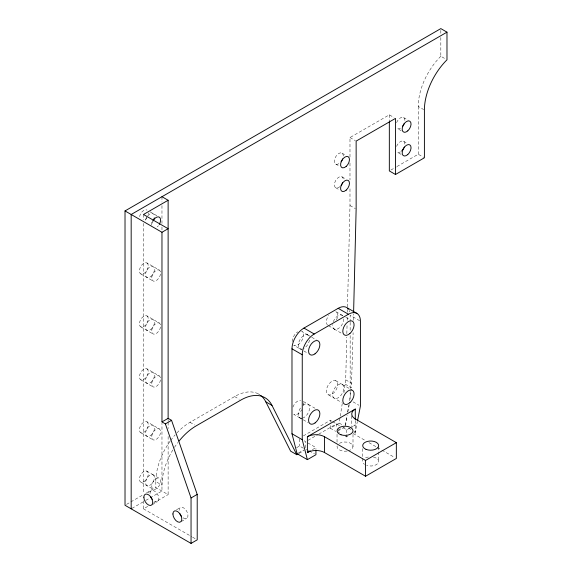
<?xml version="1.0" encoding="UTF-8"?>
<svg xmlns="http://www.w3.org/2000/svg" width="572" height="572" viewBox="0 0 572 572"><rect width="100%" height="100%" fill="white"/><g stroke="black" fill="none" stroke-linecap="round" stroke-linejoin="round"><path stroke-width="0.43" stroke-dasharray="2.86 2.15" d="M343.901 392.842L345.71 379.837L346.754 337.144M346.839 333.583L347.061 324.689M347.168 320.241L347.254 316.681M347.361 312.233L347.476 307.786M347.497 306.899L349.985 205.498L349.985 186.965M345.238 384.191L351.401 387.752L353.11 332.69M353.417 320.241L353.567 314.014M330.309 425.597L330.309 428.235L339.203 423.094L340.147 417.045M340.276 416.18L342.292 403.217M345.495 425.79L347.111 415.415M347.647 411.954L348.72 405.04M349.385 400.715L351.129 389.482M345.195 425.196L347.075 415.708M347.762 412.262L349.299 404.497M353.861 432.811L355.283 431.989L357.343 421.636M349.985 156.964L349.985 137.545L389.332 114.829L393.951 117.496M390.855 170.056L396.181 166.981M396.939 166.538L418.246 154.24L423.63 157.35M176.934 432.875A48.391 27.935 -60 0 1 190.026 422.308L234.62 396.56A48.391 27.935 -60 0 1 259.852 394.809M126.555 504.382L142.721 495.052M146.568 492.828L155.813 487.494L168.125 494.608L168.125 435.735M148.22 492.521L151.294 490.74M131.946 508.386L145.031 500.829M145.803 500.386L161.969 491.048L161.969 423.266M143.493 500.8L143.493 508.83L148.112 506.163M153.496 503.053L168.125 494.608M152.195 504.747L157.586 501.637M303.367 435.885L330.309 420.334L331.846 421.221M176.526 509.752L180.38 507.528M307.986 440.333L317.989 434.556M318.761 434.112L336.465 423.888L336.465 428.335M296.553 447.726L299.513 446.01L303.367 448.233M298.548 452.895L303.539 450.014M337.895 430.173L342.17 427.706M298.999 453.417L304.19 450.421M337.952 430.93L345.366 426.655M181.281 521.535L186.672 518.425M312.376 449.649L315.937 447.59L315.937 449.37M343.064 427.699L346.732 429.815L349.585 428.171M350.3 427.756L355.283 424.874A12.098 6.986 0 0 0 352.159 428.006M345.266 436.078L346.732 436.922L348.155 436.1M440.826 37.523L440.826 56.256L446.217 59.366M440.826 56.256A48.391 27.935 -60 0 0 418.246 106.449L423.63 109.559M403.596 117.582L408.215 120.249M401.158 130.695L397.304 128.471A6.292 3.632 -60 0 0 400.45 128.164M403.596 141.284L407.443 143.508M401.158 154.404L397.304 152.181A6.292 3.632 -60 0 0 400.45 151.866M349.985 137.545L355.369 140.655M342.006 153.139L345.86 155.355M335.721 164.028L339.568 166.252M342.006 176.841L345.088 178.621M335.721 187.738L339.568 189.961M349.985 205.498L355.369 208.616M359.688 320.742L350.157 315.236L350.157 321.428M345.838 317.353L349.506 319.469M342.657 315.594L335.457 311.44A7.987 4.612 -60 0 1 336.5 319.977M150.057 211.804L156.985 215.808M328.585 325.754L334.742 329.308M334.184 329.064L341.52 333.297M307.958 334.992L301.794 331.438A7.987 4.612 -60 0 1 301.794 340.655A7.987 4.612 -60 0 1 293.815 345.266L299.971 348.82M307.4 334.749L316.202 339.832M299.485 348.462L303.46 350.758M303.882 351.001L308.279 353.539M146.983 262.97A6.292 3.632 -60 0 1 144.988 272.715A6.292 3.632 -60 0 1 139.539 269.569A6.292 3.632 -60 0 1 146.983 262.97L159.295 270.084A6.292 3.632 -60 0 1 157.3 279.822A6.292 3.632 -60 0 1 151.852 276.684A6.292 3.632 -60 0 1 159.295 270.084M345.71 379.837L351.866 383.39M342.17 384.377A7.987 4.612 -60 0 1 339.639 396.746A7.987 4.612 -60 0 1 332.725 392.757A7.987 4.612 -60 0 1 342.17 384.377L351.701 389.882M335.564 380.616L341.72 384.169M140.691 273.866L153.003 280.974M353.088 401.873L358.951 405.262M328.478 394.859L341.52 402.438M303.339 401.465L307.958 404.132M308.358 404.418L314.957 408.229M348.691 428.178L350.886 429.443M353.818 431.138L355.283 431.989M339.203 423.094L343.057 425.318M332.618 421.664L340.133 426.004M353.367 433.304A12.098 6.986 0 0 0 355.283 434.749L365.172 440.461M368.976 442.656L376.576 447.047M377.334 447.483L381.138 449.678M381.896 450.114L394.823 457.579M146.983 315.908A6.292 3.632 -60 0 1 144.988 325.654A6.292 3.632 -60 0 1 139.539 322.508A6.292 3.632 -60 0 1 146.983 315.908L159.295 323.023A6.292 3.632 -60 0 1 157.3 332.768A6.292 3.632 -60 0 1 151.852 329.622A6.292 3.632 -60 0 1 159.295 323.023M337.201 431.424L339.403 432.689M330.309 428.235L335.7 431.345M258.322 393.886L259.867 394.78M299.571 417.674L302.502 419.369M303.231 419.791L308.365 422.758M299.971 417.96L293.815 414.407A7.987 4.612 -60 0 0 301.794 409.795M140.691 326.805L153.003 333.919M234.62 396.56L239.239 399.227M304.132 440.776L305.677 441.663L305.677 448.777M307.872 442.935L315.937 447.59M306.406 449.199L308.608 450.471M309.338 450.893L314.471 453.861M146.983 368.854A6.292 3.632 -60 0 1 144.988 378.6A6.292 3.632 -60 0 1 139.539 375.454A6.292 3.632 -60 0 1 146.983 368.854L159.295 375.968A6.292 3.632 -60 0 1 157.3 385.707A6.292 3.632 -60 0 1 151.852 382.568A6.292 3.632 -60 0 1 159.295 375.968M140.691 379.751L153.003 386.858M190.026 422.308L194.644 424.975M146.983 421.793A6.292 3.632 -60 0 1 144.988 431.538A6.292 3.632 -60 0 1 139.539 428.392A6.292 3.632 -60 0 1 146.983 421.793L159.295 428.907A6.292 3.632 -60 0 1 157.3 438.652A6.292 3.632 -60 0 1 151.852 435.507A6.292 3.632 -60 0 1 159.295 428.907M140.691 432.689L153.003 439.804M146.575 470.999L152.731 474.56M153.117 474.781A6.242 3.604 -60 0 1 151.137 484.448A6.242 3.604 -60 0 1 145.731 481.331A6.242 3.604 -60 0 1 153.117 474.781L159.273 478.335A6.242 3.604 -60 0 1 157.293 488.009A6.242 3.604 -60 0 1 151.887 484.884A6.242 3.604 -60 0 1 159.273 478.335M170.227 441.026A48.391 27.935 -60 0 0 155.813 481.567L161.969 485.127A48.391 27.935 -60 0 1 174.045 448.026M141.098 482.26L153.031 489.146M143.493 508.83L191.842 536.743M192.607 537.187L195.674 538.96M440.826 30.387L440.826 33.955M418.246 106.449L418.246 154.24M389.332 114.829L389.332 121.064M378.628 446.939L378.628 461.869M362.741 448.684L362.741 457.464M362.741 458.336L362.741 460.975A7.987 4.612 0 0 0 364.514 464.35M355.283 420.484L355.283 434.749M353.003 434.312L353.003 446.603M351.744 415.765L351.744 426.304M350.157 322.315L350.157 331.167M350.157 335.585L350.157 390.447M350.157 391.334L350.157 400.185M349.985 163.142L349.985 179.908M346.732 429.815L346.732 436.922M337.037 434.312L337.037 442.213M330.309 420.334L330.309 422.086M299.513 438.989L299.513 446.01M168.125 419.684L168.125 421.464M168.125 422.358L168.125 428.6M161.969 196.711L161.969 202.059M161.969 205.627L161.969 223.466M161.969 227.034L161.969 230.602M155.813 481.567L155.813 487.494M143.493 214.486L143.493 219.841M143.493 223.409L143.493 493.665M302.502 349.049A7.987 4.612 -60 0 1 299.485 340.526A7.987 4.612 -60 0 1 308.851 335.821M309.473 340.133A7.987 4.612 -60 0 1 303.961 348.427M292.156 341.613A7.987 4.612 -60 0 1 297.805 331.832M174.481 447.361A48.391 27.935 -60 0 1 177.978 442.428M302.981 405.191A7.987 4.612 -60 0 1 309.602 408.072A7.987 4.612 -60 0 1 302.502 418.189M301.93 418.304A7.987 4.612 -60 0 1 298.319 414.464A7.987 4.612 -60 0 1 301.68 406.406M333.29 321.714A7.987 4.612 -60 0 1 343.071 316.066M343.822 318.89A7.987 4.612 -60 0 1 337.809 328.871A7.987 4.612 -60 0 1 332.582 324.531M147.769 215.866A6.292 3.632 -60 0 1 154.44 216.466M153.139 220.849A6.292 3.632 -60 0 1 149.993 224.167M145.696 220.184A6.292 3.632 -60 0 1 146.847 217.217M303.26 402.652A7.987 4.612 -60 0 1 303.26 406.027M292.914 407.057A7.987 4.612 -60 0 1 300.629 400.214M340.011 186.586A6.292 3.632 -60 0 1 334.484 185.707A6.292 3.632 -60 0 1 338.474 177.399A6.292 3.632 -60 0 1 343.314 179.722M327.541 325.153A7.987 4.612 -60 0 1 328.585 315.408M338.86 163.721A6.292 3.632 -60 0 1 334.413 161.154A6.292 3.632 -60 0 1 338.86 153.446A6.292 3.632 -60 0 1 343.314 156.013M170.749 440.297A48.391 27.935 -60 0 1 175.182 434.791M148.284 212.906A6.292 3.632 -60 0 1 148.134 214.321M146.983 217.288A6.292 3.632 -60 0 1 144.988 219.77M139.539 216.624A6.292 3.632 -60 0 1 146.983 210.031M396.596 146.389A6.292 3.632 -60 0 1 401.601 141.105A6.292 3.632 -60 0 1 404.897 144.165M396.596 122.68A6.292 3.632 -60 0 1 401.601 117.403A6.292 3.632 -60 0 1 404.897 120.456M373.487 457.107A7.987 4.612 0 0 1 377.885 463.413A7.987 4.612 0 0 1 366.623 465.386M365.615 457.857A7.987 4.612 0 0 1 368.697 456.957M339.375 443.343A7.987 4.612 0 0 1 351.358 443.8A7.987 4.612 0 0 1 349.013 450.6M347.09 451.058A7.987 4.612 0 0 1 337.308 445.409M349.242 310.474A16.938 9.781 -60 0 1 349.749 311.897M158.373 225.754A6.292 3.632 -60 0 1 157.3 226.884M151.702 225.153A6.292 3.632 -60 0 1 152.302 222.243M149.993 493.622A6.292 3.632 60 0 1 154.44 491.048A6.292 3.632 60 0 1 158.887 498.755A6.292 3.632 60 0 1 154.44 501.322M179.079 510.41A6.292 3.632 60 0 1 183.912 508.086A6.292 3.632 60 0 1 187.902 516.402A6.292 3.632 60 0 1 182.375 517.274M151.144 329.215A6.292 3.632 -60 0 0 153.139 319.469A6.292 3.632 -60 0 0 145.696 326.069A6.292 3.632 -60 0 0 151.144 329.215M151.144 382.153A6.292 3.632 -60 0 0 153.139 372.408A6.292 3.632 -60 0 0 145.696 379.007A6.292 3.632 -60 0 0 151.144 382.153M144.373 481.417A6.292 3.632 -60 0 0 147.383 471.485A6.292 3.632 -60 0 0 139.74 476.984A6.292 3.632 -60 0 0 144.373 481.417M151.144 435.099A6.292 3.632 -60 0 0 153.139 425.353A6.292 3.632 -60 0 0 145.696 431.953A6.292 3.632 -60 0 0 151.144 435.099M151.144 276.269A6.292 3.632 -60 0 0 153.139 266.523A6.292 3.632 -60 0 0 145.696 273.123A6.292 3.632 -60 0 0 151.144 276.269M332.618 393.872A7.987 4.612 -60 0 0 336.579 381.259A7.987 4.612 -60 0 0 326.855 388.073A7.987 4.612 -60 0 0 332.618 393.872"/><path stroke-width="0.86" d="M353.61 312.233L356.142 209.059L356.142 141.098L395.488 118.383L395.488 174.489L389.332 170.928L389.332 121.95M357.514 420.77L360.417 406.106L360.417 321.164A16.938 9.781 -60 0 0 348.441 314.25L338.181 308.322L303.961 328.078A16.938 9.781 -60 0 0 291.985 348.82L291.985 433.762L297.118 453.718L307.386 459.645L315.937 454.704L315.937 450.257M125.018 210.932L161.969 232.268L161.969 421.907L168.125 418.354L171.55 420.327L197.211 494.408L197.211 539.846L191.048 543.4L125.018 505.276L125.018 210.932L440.826 28.6L446.982 32.154L446.982 59.81A48.391 27.935 -60 0 0 424.403 110.003L424.403 157.793L395.488 174.489M446.982 32.154L131.174 214.486L131.174 508.83M168.125 418.79L168.125 200.264L143.493 214.486L168.125 228.707L161.969 232.268M307.386 459.645L302.252 439.689L302.252 354.747A16.938 9.781 -60 0 1 314.228 334.005L348.441 314.25M161.969 421.907L165.387 423.888L171.55 420.327M191.048 543.4L191.048 497.962L197.211 494.408M307.386 436.729L355.283 409.073A12.098 6.986 0 0 0 355.283 418.947L396.346 442.656L396.346 458.458L365.551 476.233L324.496 452.531A12.098 6.986 0 0 0 307.386 452.531L307.386 436.729A12.098 6.986 0 0 1 324.496 436.729L365.551 460.431L396.346 442.656M260.575 395.338A48.391 27.935 -60 0 1 265.823 401.837L290.619 451.151L296.775 454.704L298.262 453.846M307.386 452.531L310.238 450.886M161.969 196.711L168.125 200.264M356.914 313.413L346.646 307.486A16.938 9.781 -60 0 0 338.181 308.322M303.961 328.078L314.228 334.005M291.985 348.82L302.252 354.747M265.823 401.837L271.986 405.398L296.775 454.704M291.985 433.762L302.252 439.689M165.387 423.888L191.048 497.962M365.551 460.431L365.551 476.233M355.283 409.073L355.283 419.605M324.496 436.729L324.496 452.531M179.079 441.033A48.391 27.935 -60 0 1 196.182 425.861L240.783 400.114A48.391 27.935 -60 0 1 271.986 405.398M154.29 217.882A6.292 3.632 -60 0 1 153.139 220.849M342.714 182.632A6.292 3.632 -60 0 1 341.091 185.457M342.714 158.93A6.292 3.632 -60 0 1 341.091 161.747M404.304 147.075A6.292 3.632 -60 0 1 401.601 151.029M404.304 123.373A6.292 3.632 -60 0 1 402.674 126.19M347.683 308.251A16.938 9.781 -60 0 1 348.548 309.252M153.003 220.771A6.292 3.632 -60 0 1 159.295 217.138A6.292 3.632 -60 0 1 159.295 224.403M152.216 499.349A6.292 3.632 60 0 1 150.586 496.532M181.303 516.144A6.292 3.632 60 0 1 179.672 513.32M407.764 154.583A6.292 3.632 -60 0 0 409.752 144.838A6.292 3.632 -60 0 0 402.316 151.437A6.292 3.632 -60 0 0 407.764 154.583M407.764 130.881A6.292 3.632 -60 0 0 409.752 121.135A6.292 3.632 -60 0 0 402.316 127.735A6.292 3.632 -60 0 0 407.764 130.881M346.174 190.14A6.292 3.632 -60 0 0 348.169 180.394A6.292 3.632 -60 0 0 340.726 186.994A6.292 3.632 -60 0 0 346.174 190.14M346.174 166.438A6.292 3.632 -60 0 0 348.169 156.692A6.292 3.632 -60 0 0 340.726 163.292A6.292 3.632 -60 0 0 346.174 166.438M366.037 449.363A7.987 4.612 0 0 0 378.628 446.067A7.987 4.612 0 0 0 367.381 441.42A7.987 4.612 0 0 0 366.037 449.363M341.034 434.791A7.987 4.612 0 0 0 353.003 430.802A7.987 4.612 0 0 0 341.034 426.812A7.987 4.612 0 0 0 341.034 434.791M314.965 353.868A7.987 4.612 -60 0 0 318.704 341.277A7.987 4.612 -60 0 0 309.009 348.348A7.987 4.612 -60 0 0 314.965 353.868M349.907 333.533A7.987 4.612 -60 0 0 352.438 321.164A7.987 4.612 -60 0 0 342.993 329.536A7.987 4.612 -60 0 0 349.907 333.533M349.907 402.674A7.987 4.612 -60 0 0 352.438 390.304A7.987 4.612 -60 0 0 342.993 398.677A7.987 4.612 -60 0 0 349.907 402.674M315.1 422.908A7.987 4.612 -60 0 0 318.625 410.346A7.987 4.612 -60 0 0 308.959 417.667A7.987 4.612 -60 0 0 315.1 422.908M143.837 497.175A6.292 3.632 60 0 0 150.507 505.476A6.292 3.632 60 0 0 150.507 496.582A6.292 3.632 60 0 0 143.837 497.175M172.916 513.963A6.292 3.632 60 0 0 179.587 522.265A6.292 3.632 60 0 0 179.587 513.37A6.292 3.632 60 0 0 172.916 513.963"/></g></svg>
